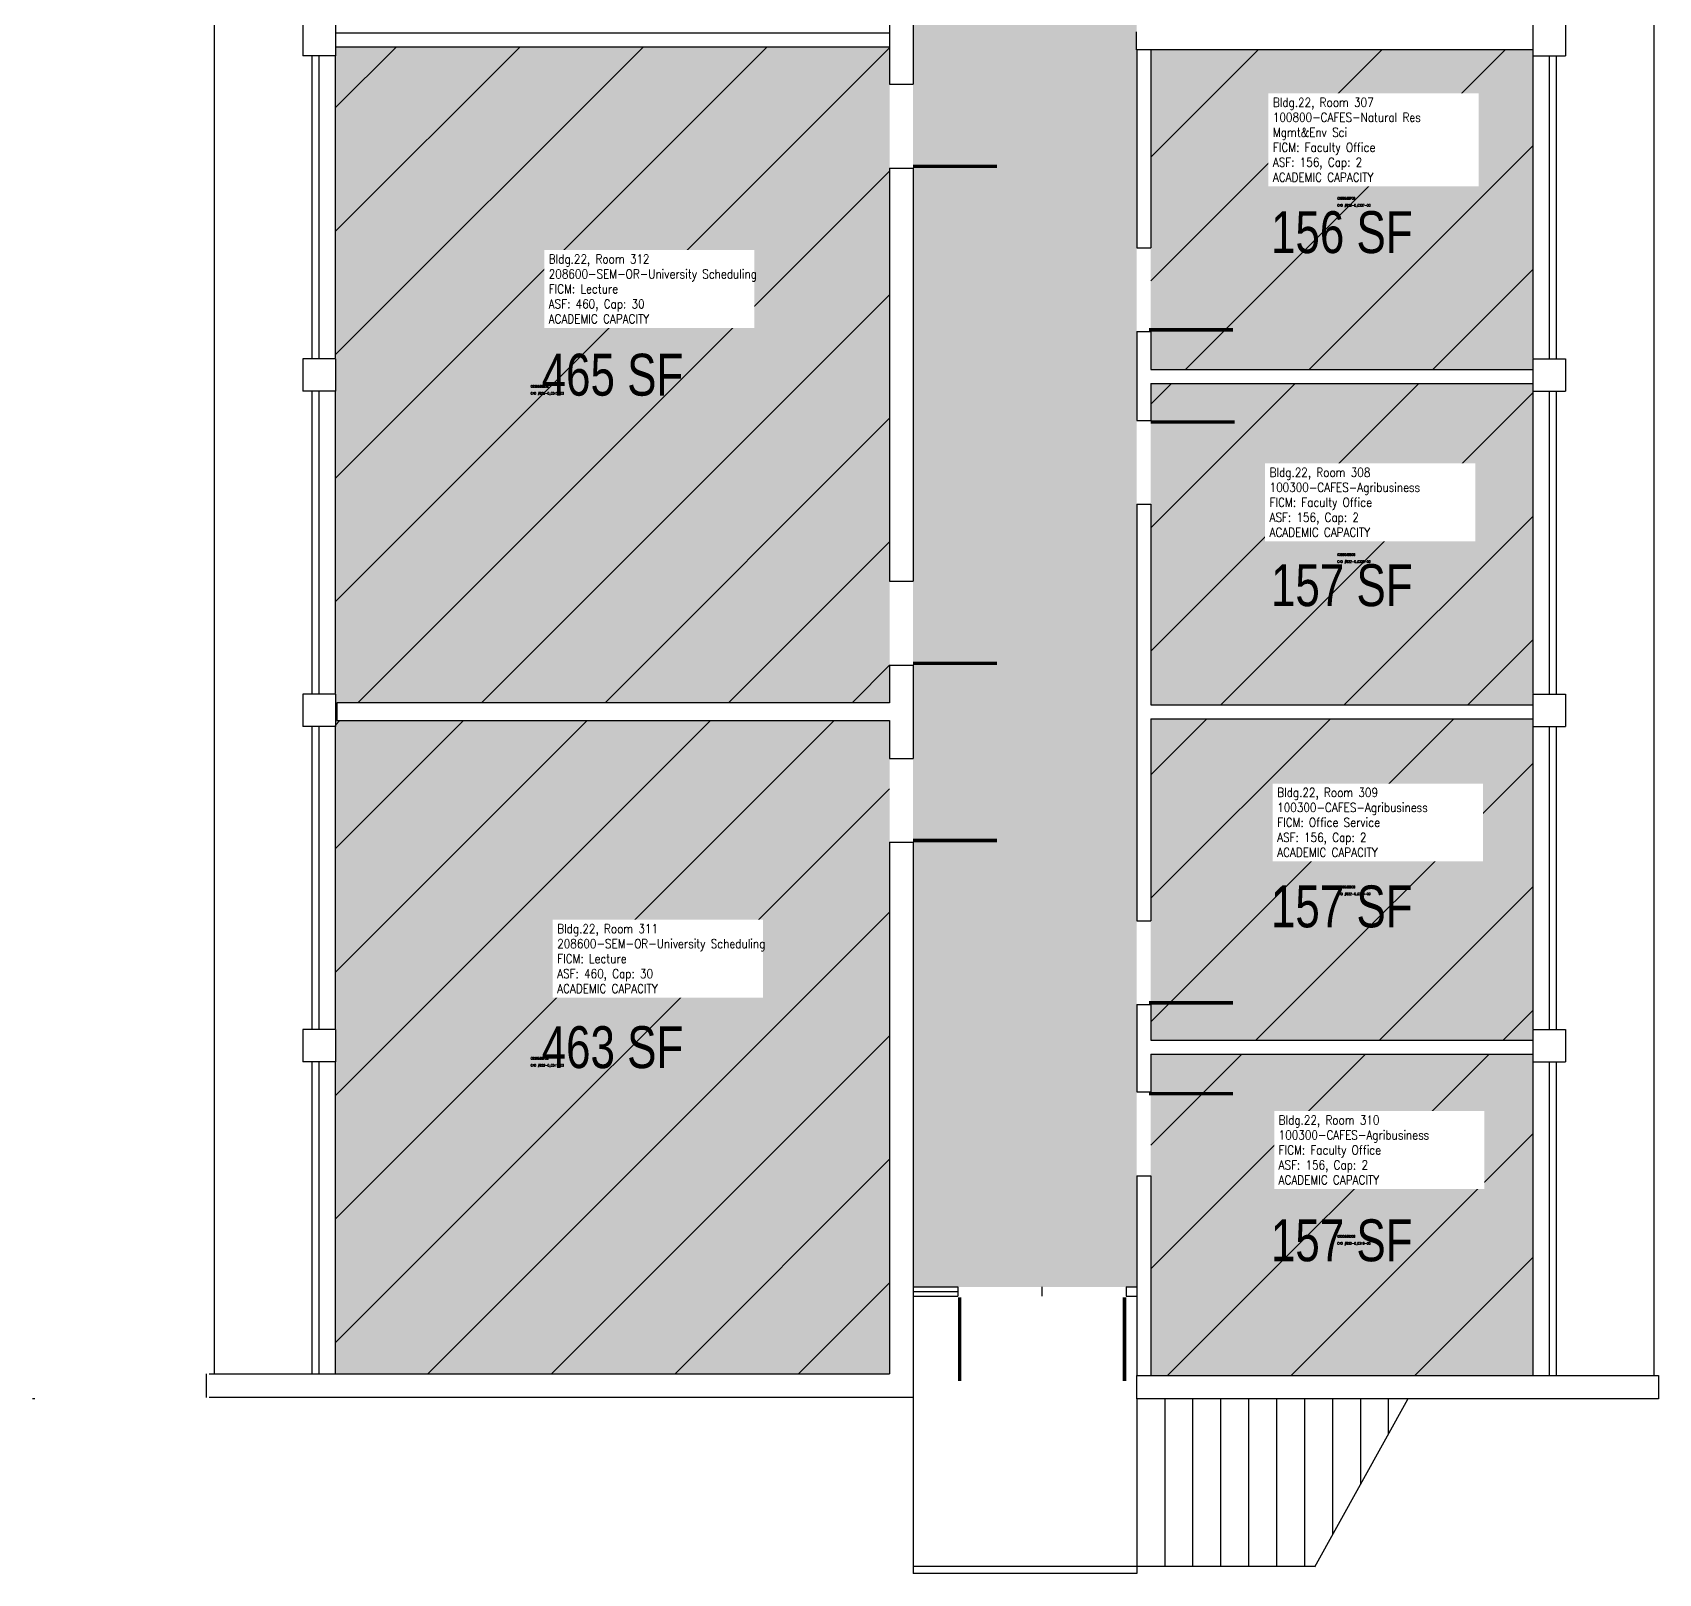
# Model space of a CAD drawing. Header units: inches. Extents: x 0 to 798, y -75 to 2404.
# Drawn here: x 0 to 698, y -75 to 587 of the extents above; entities that cross this region are included whole.
import ezdxf
from ezdxf.enums import TextEntityAlignment as Align

# ---------------------------------------------------------------- set-up
doc = ezdxf.new("R2010")
doc.units = ezdxf.units.IN
doc.header["$LTSCALE"] = 100
doc.header["$MEASUREMENT"] = 0
doc.layers.get('0').update_dxf_attribs({"linetype": 'CONTINUOUS'})
for name, color, linetype in [('A-COLS', 5, 'CONTINUOUS'), ('A-DOOR', 2, 'CONTINUOUS'), ('A-GLAZ', 1, 'CONTINUOUS'), ('A-GLAZ-SILL', 2, 'CONTINUOUS'), ('A-IDEN-CNUM', 7, 'CONTINUOUS'), ('A-IDEN-RNUM', 7, 'CONTINUOUS'), ('A-IDEN-SNUM', 4, 'CONTINUOUS'), ('A-IDEN-VNUM', 4, 'CONTINUOUS'), ('A-ROOF', 2, 'CONTINUOUS'), ('A-SITE', 3, 'CONTINUOUS'), ('A-WALL', 5, 'CONTINUOUS'), ('AREA-TEXT', 3, 'CONTINUOUS'), ('Rooms-Capacity', 4, 'CONTINUOUS'), ('Rooms-Category-Color', 7, 'CONTINUOUS'), ('Rooms-College-Color', 7, 'CONTINUOUS'), ('Rooms-Department-Color', 7, 'CONTINUOUS'), ('Rooms-Division-Color', 7, 'CONTINUOUS'), ('Rooms-Information', 7, 'CONTINUOUS')]:
    doc.layers.add(name, color=color, linetype=linetype)
doc.styles.add('AREA', font='arial.ttf', dxfattribs={"width": 0.75, "height": 24})
doc.styles.add('ROOMSNUMBER', font='TXT.SHX', dxfattribs={"height": 0.03})
doc.styles.add('ROOMVNUMBER', font='simplex.shx', dxfattribs={"width": 0.85})

# ---------------------------------------------------------------- blocks, each defined once
blk = doc.blocks.new('COLUMN')
at = {"layer": 'A-COLS'}
for p, q in [((-10, 7), (4, 7)), ((-10, 7), (-10, -7)), ((4, 7), (4, -7)), ((-10, -7), (4, -7))]:
    blk.add_line(p, q, dxfattribs=at)

msp = doc.modelspace()

# ---------------------------------------------------------------- hatches: boundary and pattern name
at = {"layer": 'Rooms-Capacity'}
h = msp.add_hatch(dxfattribs=at)
h.set_pattern_fill('ANSI31', color=256, scale=300, style=0)
h.paths.add_polyline_path([(367.89, 580.5), (367.89, 298.77), (129.96, 298.77), (129.96, 580.5)])
h = msp.add_hatch(dxfattribs=at)
h.set_pattern_fill('ANSI31', color=256, scale=300, style=0)
h.paths.add_polyline_path([(479.96, 579.13), (643.94, 579.13), (644, 446.5), (644, 441.91), (479.96, 441.91)])
h = msp.add_hatch(dxfattribs=at)
h.set_pattern_fill('ANSI31', color=256, scale=300, style=0)
h.paths.add_polyline_path([(479.96, 435.91), (643.96, 435.91), (644, 302.5), (644, 297.91), (479.96, 297.91)])
h = msp.add_hatch(dxfattribs=at)
h.set_pattern_fill('ANSI31', color=256, scale=300, style=0)
h.paths.add_polyline_path([(367.89, 291.08), (367.89, 10.64), (129.96, 10.64), (129.96, 291.08)])
h = msp.add_hatch(dxfattribs=at)
h.set_pattern_fill('ANSI31', color=256, scale=300, style=0)
h.paths.add_polyline_path([(479.96, 291.91), (643.96, 291.91), (643.96, 153.91), (479.96, 153.91)])
h = msp.add_hatch(dxfattribs=at)
h.set_pattern_fill('ANSI31', color=256, scale=300, style=0)
h.paths.add_polyline_path([(479.96, 147.91), (643.96, 147.91), (643.96, 9.91), (479.96, 9.91)])
at = {"layer": 'Rooms-Category-Color', "true_color": 0xadadad}
msp.add_hatch(color=253, dxfattribs=at).paths.add_polyline_path([(224, 1742), (224, 1784), (246, 1784), (246, 1787), (246, 1790), (473.96, 1790), (473.96, 1430.57), (473.96, 47.91), (377.96, 47.91), (377.96, 1718), (246, 1718), (246, 1742)])
at = {"layer": 'Rooms-Category-Color', "true_color": 0xffff64}
for points in [[(367.89, 580.5), (367.89, 298.77), (129.96, 298.77), (129.96, 580.5)], [(367.89, 291.08), (367.89, 10.64), (129.96, 10.64), (129.96, 291.08)]]:
    msp.add_hatch(color=51, dxfattribs=at).paths.add_polyline_path(points)
at = {"layer": 'Rooms-Category-Color', "true_color": 0xfa9ba3}
for points in [[(479.96, 579.13), (643.94, 579.13), (644, 446.5), (644, 441.91), (479.96, 441.91)], [(479.96, 435.91), (643.96, 435.91), (644, 302.5), (644, 297.91), (479.96, 297.91)], [(479.96, 291.91), (643.96, 291.91), (643.96, 153.91), (479.96, 153.91)], [(479.96, 147.91), (643.96, 147.91), (643.96, 9.91), (479.96, 9.91)]]:
    msp.add_hatch(color=241, dxfattribs=at).paths.add_polyline_path(points)
at = {"layer": 'Rooms-College-Color', "true_color": 0xadadad}
msp.add_hatch(color=253, dxfattribs=at).paths.add_polyline_path([(224, 1742), (224, 1784), (246, 1784), (246, 1787), (246, 1790), (473.96, 1790), (473.96, 1430.57), (473.96, 47.91), (377.96, 47.91), (377.96, 1718), (246, 1718), (246, 1742)])
at = {"layer": 'Rooms-College-Color', "true_color": 0xffff64}
for points in [[(367.89, 580.5), (367.89, 298.77), (129.96, 298.77), (129.96, 580.5)], [(367.89, 291.08), (367.89, 10.64), (129.96, 10.64), (129.96, 291.08)]]:
    msp.add_hatch(color=51, dxfattribs=at).paths.add_polyline_path(points)
at = {"layer": 'Rooms-College-Color', "true_color": 0xe3c5e1}
for points in [[(479.96, 579.13), (643.94, 579.13), (644, 446.5), (644, 441.91), (479.96, 441.91)], [(479.96, 435.91), (643.96, 435.91), (644, 302.5), (644, 297.91), (479.96, 297.91)], [(479.96, 291.91), (643.96, 291.91), (643.96, 153.91), (479.96, 153.91)], [(479.96, 147.91), (643.96, 147.91), (643.96, 9.91), (479.96, 9.91)]]:
    msp.add_hatch(color=254, dxfattribs=at).paths.add_polyline_path(points)
at = {"layer": 'Rooms-Department-Color', "true_color": 0xacacac}
msp.add_hatch(color=253, dxfattribs=at).paths.add_polyline_path([(224, 1742), (224, 1784), (246, 1784), (246, 1787), (246, 1790), (473.96, 1790), (473.96, 1430.57), (473.96, 47.91), (377.96, 47.91), (377.96, 1718), (246, 1718), (246, 1742)])
at = {"layer": 'Rooms-Department-Color', "true_color": 0x003fff}
for points in [[(367.89, 580.5), (367.89, 298.77), (129.96, 298.77), (129.96, 580.5)], [(367.89, 291.08), (367.89, 10.64), (129.96, 10.64), (129.96, 291.08)]]:
    msp.add_hatch(color=160, dxfattribs=at).paths.add_polyline_path(points)
at = {"layer": 'Rooms-Department-Color', "true_color": 0xe3c5e1}
for points in [[(479.96, 579.13), (643.94, 579.13), (644, 446.5), (644, 441.91), (479.96, 441.91)], [(479.96, 435.91), (643.96, 435.91), (644, 302.5), (644, 297.91), (479.96, 297.91)], [(479.96, 291.91), (643.96, 291.91), (643.96, 153.91), (479.96, 153.91)], [(479.96, 147.91), (643.96, 147.91), (643.96, 9.91), (479.96, 9.91)]]:
    msp.add_hatch(color=254, dxfattribs=at).paths.add_polyline_path(points)
at = {"layer": 'Rooms-Division-Color', "true_color": 0xadadad}
msp.add_hatch(color=253, dxfattribs=at).paths.add_polyline_path([(224, 1742), (224, 1784), (246, 1784), (246, 1787), (246, 1790), (473.96, 1790), (473.96, 1430.57), (473.96, 47.91), (377.96, 47.91), (377.96, 1718), (246, 1718), (246, 1742)])
at = {"layer": 'Rooms-Division-Color', "true_color": 0x003fff}
for points in [[(367.89, 580.5), (367.89, 298.77), (129.96, 298.77), (129.96, 580.5)], [(367.89, 291.08), (367.89, 10.64), (129.96, 10.64), (129.96, 291.08)]]:
    msp.add_hatch(color=160, dxfattribs=at).paths.add_polyline_path(points)
at = {"layer": 'Rooms-Division-Color', "true_color": 0xe3c5e1}
for points in [[(479.96, 579.13), (643.94, 579.13), (644, 446.5), (644, 441.91), (479.96, 441.91)], [(479.96, 435.91), (643.96, 435.91), (644, 302.5), (644, 297.91), (479.96, 297.91)], [(479.96, 291.91), (643.96, 291.91), (643.96, 153.91), (479.96, 153.91)], [(479.96, 147.91), (643.96, 147.91), (643.96, 9.91), (479.96, 9.91)]]:
    msp.add_hatch(color=254, dxfattribs=at).paths.add_polyline_path(points)

# ---------------------------------------------------------------- linework, layer by layer
at = {"layer": 'A-DOOR'}
for points in [[(377.95, 529.13, 1.5, 1.5, 0), (413.95, 529.13, 0, 0, 0), (413.95, 529.88, 0, 0, 0.414214), (376.45, 564.38, 0, 0, 0.414214)], [(479.26, 458.91, 1.5, 1.5, 0), (515.26, 458.91, 0, 0, 0), (515.26, 459.66, 0, 0, 0.414214), (477.76, 494.16, 0, 0, 0.414214)], [(479.94, 419.29, 1.5, 1.5, 0), (515.94, 419.29, 0, 0, 0), (515.94, 418.54, 0, 0, -0.414214), (478.44, 384.04, 0, 0, -0.414214)], [(377.95, 315.66, 1.5, 1.5, 0), (413.95, 315.66, 0, 0, 0), (413.95, 316.41, 0, 0, 0.414214), (376.45, 350.91, 0, 0, 0.414214)], [(377.95, 239.58, 1.5, 1.5, 0), (413.95, 239.58, 0, 0, 0), (413.95, 240.33, 0, 0, 0.414214), (376.45, 274.83, 0, 0, 0.414214)], [(479.26, 169.93, 1.5, 1.5, 0), (515.26, 169.93, 0, 0, 0), (515.26, 170.68, 0, 0, 0.414214), (477.76, 205.18, 0, 0, 0.414214)], [(479.26, 130.89, 1.5, 1.5, 0), (515.26, 130.89, 0, 0, 0), (515.26, 130.14, 0, 0, -0.414214), (477.76, 95.64, 0, 0, -0.414214)], [(397.94, 43.47, 1.5, 1.5, 0), (397.94, 7.47, 0, 0, 0), (398.69, 7.47, 0, 0, 0.414214), (433.19, 44.97, 0, 0, 0.414214)], [(468.72, 43.47, 1.5, 1.5, 0), (468.72, 7.47, 0, 0, 0), (467.97, 7.47, 0, 0, -0.414214), (433.47, 44.97, 0, 0, -0.414214)]]:
    msp.add_lwpolyline(points, format="xyseb", dxfattribs=at)
at = {"layer": 'A-GLAZ'}
for p, q in [((122.96, 576.75), (122.96, 446.75)), ((650.96, 576.75), (650.96, 446.75)), ((122.96, 432.75), (122.96, 302.75)), ((650.96, 432.75), (650.96, 302.75)), ((122.96, 288.75), (122.96, 158.75)), ((650.96, 288.75), (650.96, 158.75)), ((122.96, 144.75), (122.96, 10.64)), ((650.96, 144.75), (650.96, 9.91)), ((377.96, 45.91), (397.19, 45.91))]:
    msp.add_line(p, q, dxfattribs=at)
at = {"layer": 'A-GLAZ-SILL'}
for p, q in [((119.96, 576.75), (119.96, 446.75)), ((129.96, 576.75), (129.96, 446.75)), ((643.96, 576.75), (643.96, 446.75)), ((653.96, 576.75), (653.96, 446.75)), ((119.96, 432.75), (119.96, 302.75)), ((129.96, 432.75), (129.96, 302.75)), ((643.96, 432.75), (643.96, 302.75)), ((653.96, 432.75), (653.96, 302.75)), ((119.96, 288.75), (119.96, 158.75)), ((129.96, 288.75), (129.96, 158.75)), ((643.96, 288.75), (643.96, 158.75)), ((653.96, 288.75), (653.96, 158.75)), ((119.96, 144.75), (119.96, 10.64)), ((129.96, 144.75), (129.96, 10.64)), ((643.96, 144.75), (643.96, 9.91)), ((653.96, 144.75), (653.96, 9.91)), ((377.96, 47.91), (397.19, 47.91)), ((377.96, 43.91), (397.19, 43.91))]:
    msp.add_line(p, q, dxfattribs=at)
at = {"layer": 'A-ROOF'}
for p, q in [((77.96, 1507), (77.96, 10.64)), ((695.96, 1355.5), (695.96, 9.91))]:
    msp.add_line(p, q, dxfattribs=at)
at = {"layer": 'A-SITE'}
for p, q in [((377.96, 0.39), (377.96, -75.16)), ((473.96, -0.16), (473.96, -75.16)), ((485.96, -0.16), (485.96, -72.16)), ((497.96, -0.16), (497.96, -72.16)), ((509.96, -0.16), (509.96, -72.16)), ((521.96, -0.16), (521.96, -72.16)), ((533.96, -0.16), (533.96, -72.16)), ((545.96, -0.16), (545.96, -72.16)), ((590.2, -0.49), (550.26, -72.39)), ((557.96, -0.16), (557.96, -58.52)), ((569.96, -0.16), (569.96, -36.91)), ((581.96, -0.16), (581.96, -15.31)), ((550.39, -72.16), (377.96, -72.16)), ((473.96, -75.16), (377.96, -75.16))]:
    msp.add_line(p, q, dxfattribs=at)
at = {"layer": 'A-WALL'}
for p, q in [((367.89, 602.81), (367.89, 564.38)), ((377.96, 602.81), (377.96, 564.38)), ((130.39, 586.5), (367.89, 586.5)), ((473.85, 579.13), (473.85, 586.82)), ((643.94, 586.82), (643.94, 579.13)), ((130.39, 580.5), (367.89, 580.5)), ((643.94, 579.13), (473.85, 579.13)), ((473.96, 579.13), (473.96, 494.16)), ((479.96, 579.13), (479.96, 494.16)), ((367.89, 564.38), (377.96, 564.38)), ((367.89, 528.38), (377.96, 528.38)), ((367.89, 528.38), (367.89, 350.91)), ((377.96, 528.38), (377.96, 350.91)), ((473.96, 494.16), (479.96, 494.16)), ((473.96, 458.16), (479.96, 458.16)), ((473.96, 458.16), (473.96, 420.04)), ((479.96, 458.16), (479.96, 441.91)), ((479.96, 441.91), (643.89, 441.91)), ((479.96, 435.91), (643.89, 435.91)), ((479.96, 435.91), (479.96, 420.04)), ((473.96, 420.04), (479.96, 420.04)), ((473.96, 384.04), (479.96, 384.04)), ((473.96, 384.04), (473.96, 205.18)), ((479.96, 384.04), (479.96, 297.91)), ((367.89, 350.91), (377.96, 350.91)), ((367.89, 314.91), (377.96, 314.91)), ((367.89, 314.91), (367.89, 298.77)), ((377.96, 314.91), (377.96, 274.83)), ((130.69, 298.77), (130.69, 291.08)), ((367.89, 298.77), (130.69, 298.77)), ((479.96, 297.91), (643.89, 297.91)), ((130.69, 291.08), (367.89, 291.08)), ((367.89, 291.08), (367.89, 274.83)), ((479.96, 291.91), (643.89, 291.91)), ((479.96, 291.91), (479.96, 205.18)), ((367.89, 274.83), (377.96, 274.83)), ((367.89, 238.83), (377.96, 238.83)), ((367.89, 238.83), (367.89, 10.64)), ((377.96, 238.83), (377.96, 0.39)), ((473.96, 205.18), (479.96, 205.18)), ((473.96, 169.18), (479.96, 169.18)), ((473.96, 169.18), (473.96, 131.64)), ((479.96, 169.18), (479.96, 153.91)), ((479.96, 153.91), (643.89, 153.91)), ((479.96, 147.91), (643.89, 147.91)), ((479.96, 147.91), (479.96, 131.64)), ((473.96, 131.64), (479.96, 131.64)), ((473.96, 95.64), (479.96, 95.64)), ((473.96, 95.64), (473.96, 9.91)), ((479.96, 95.64), (479.96, 9.91)), ((397.19, 47.91), (397.19, 43.91)), ((433.19, 47.91), (433.19, 43.91)), ((469.47, 47.91), (469.47, 43.91)), ((469.47, 47.91), (474.32, 47.91)), ((469.47, 43.91), (474.32, 43.91)), ((74.72, 0.39), (74.72, 10.64)), ((75.78, 10.64), (367.89, 10.64)), ((473.96, -0.16), (473.96, 9.91)), ((473.96, 9.91), (697.92, 9.91)), ((697.92, 9.91), (697.92, -0.16)), ((0, 0), (1, 0)), ((0, 0), (1, 0)), ((377.96, 0.39), (75.78, 0.39)), ((697.92, -0.16), (473.96, -0.16))]:
    msp.add_line(p, q, dxfattribs=at)

# ---------------------------------------------------------------- block references
at = {"xscale": -0.9999999962747097, "yscale": 1.000000001640775}
for p in [(120, 583.5), (120, 439.5), (120, 295.5), (120, 151.5)]:
    msp.add_blockref('COLUMN', p, dxfattribs=at)
at = {"xscale": 0.9999999962747097, "yscale": 0.9999999962747097, "zscale": 0.9999999962747097}
for p in [(654, 583.5), (654, 439.5), (654, 295.5), (654, 151.5)]:
    msp.add_blockref('COLUMN', p, dxfattribs=at)

# ---------------------------------------------------------------- texts
at = {"layer": 'A-IDEN-CNUM', "style": 'ROOMSNUMBER', "width": 0.85}
for s, p in [('CAD #022-0_0307-00', (560.07, 511.88)), ('CAD #022-0_0312-00', (213.82, 431.12)), ('CAD #022-0_0308-00', (560.07, 358.92)), ('CAD #022-0_0309-00', (560.07, 216.16)), ('CAD #022-0_0311-00', (213.82, 142.56)), ('CAD #022-0_0310-00', (560.07, 66.07))]:
    msp.add_text(s, height=1, dxfattribs=at).set_placement(p)
at = {"layer": 'A-IDEN-RNUM', "style": 'ROOMSNUMBER', "width": 0.85}
for s, p in [('0307-00', (560.07, 514.88)), ('0312-00', (213.82, 434.12)), ('0308-00', (560.07, 361.92)), ('0309-00', (560.07, 219.16)), ('0311-00', (213.82, 145.56)), ('0310-00', (560.07, 69.07))]:
    msp.add_text(s, height=1, dxfattribs=at).set_placement(p)
at = {"layer": 'A-IDEN-SNUM', "style": 'ROOMSNUMBER', "width": 0.85}
for s, p in [('0220030700', (560.07, 514.88)), ('0220031200', (213.82, 434.12)), ('0220030800', (560.07, 361.92)), ('0220030900', (560.07, 219.16)), ('0220031100', (213.82, 145.56)), ('0220031000', (560.07, 69.07))]:
    msp.add_text(s, height=1, dxfattribs=at).set_placement(p)
at = {"layer": 'A-IDEN-VNUM', "style": 'ROOMVNUMBER', "width": 0.85}
for s, p in [('307', (532.4, 522.51)), ('312', (221.57, 461.69)), ('308', (530.98, 370.04)), ('309', (534.26, 232.58)), ('311', (225.21, 174.09)), ('310', (534.89, 91.92))]:
    msp.add_text(s, height=27, dxfattribs=at).set_placement(p)
at = {"layer": 'AREA-TEXT', "style": 'AREA', "width": 0.75}
for s, p in [('156 SF', (561.98, 500.86)), ('465 SF', (248.93, 439.64)), ('157 SF', (561.98, 349.25)), ('157 SF', (561.96, 211.31)), ('463 SF', (248.93, 150.86)), ('157 SF', (561.96, 67.92))]:
    msp.add_text(s, height=18, dxfattribs=at).set_placement(p, align=Align.MIDDLE_CENTER)

# ---------------------------------------------------------------- next in the draw order: texts
at = {"layer": 'Rooms-Information', "char_height": 3.85714, "width": 86.4, "attachment_point": 7, "style": 'ROOMVNUMBER', "bg_fill": 3, "box_fill_scale": 1.5, "bg_fill_color": 256, "bg_fill_true_color": 13158600, "bg_fill_transparency": 0}
for s, insert in [('Bldg.22, Room 307^M^J100800-CAFES-Natural Res Mgmt&Env Sci^M^JFICM: Faculty Office^M^JASF: 156, Cap: 2^M^JACADEMIC CAPACITY', (532.4, 522.51)), ('Bldg.22, Room 312^M^J208600-SEM-OR-University Scheduling^M^JFICM: Lecture^M^JASF: 460, Cap: 30^M^JACADEMIC CAPACITY', (221.57, 461.69)), ('Bldg.22, Room 308^M^J100300-CAFES-Agribusiness^M^JFICM: Faculty Office^M^JASF: 156, Cap: 2^M^JACADEMIC CAPACITY', (530.98, 370.04)), ('Bldg.22, Room 309^M^J100300-CAFES-Agribusiness^M^JFICM: Office Service^M^JASF: 156, Cap: 2^M^JACADEMIC CAPACITY', (534.26, 232.58)), ('Bldg.22, Room 311^M^J208600-SEM-OR-University Scheduling^M^JFICM: Lecture^M^JASF: 460, Cap: 30^M^JACADEMIC CAPACITY', (225.21, 174.09)), ('Bldg.22, Room 310^M^J100300-CAFES-Agribusiness^M^JFICM: Faculty Office^M^JASF: 156, Cap: 2^M^JACADEMIC CAPACITY', (534.89, 91.92))]:
    msp.add_mtext(s, dxfattribs=dict(at, insert=insert))

doc.saveas('drawing.dxf')
